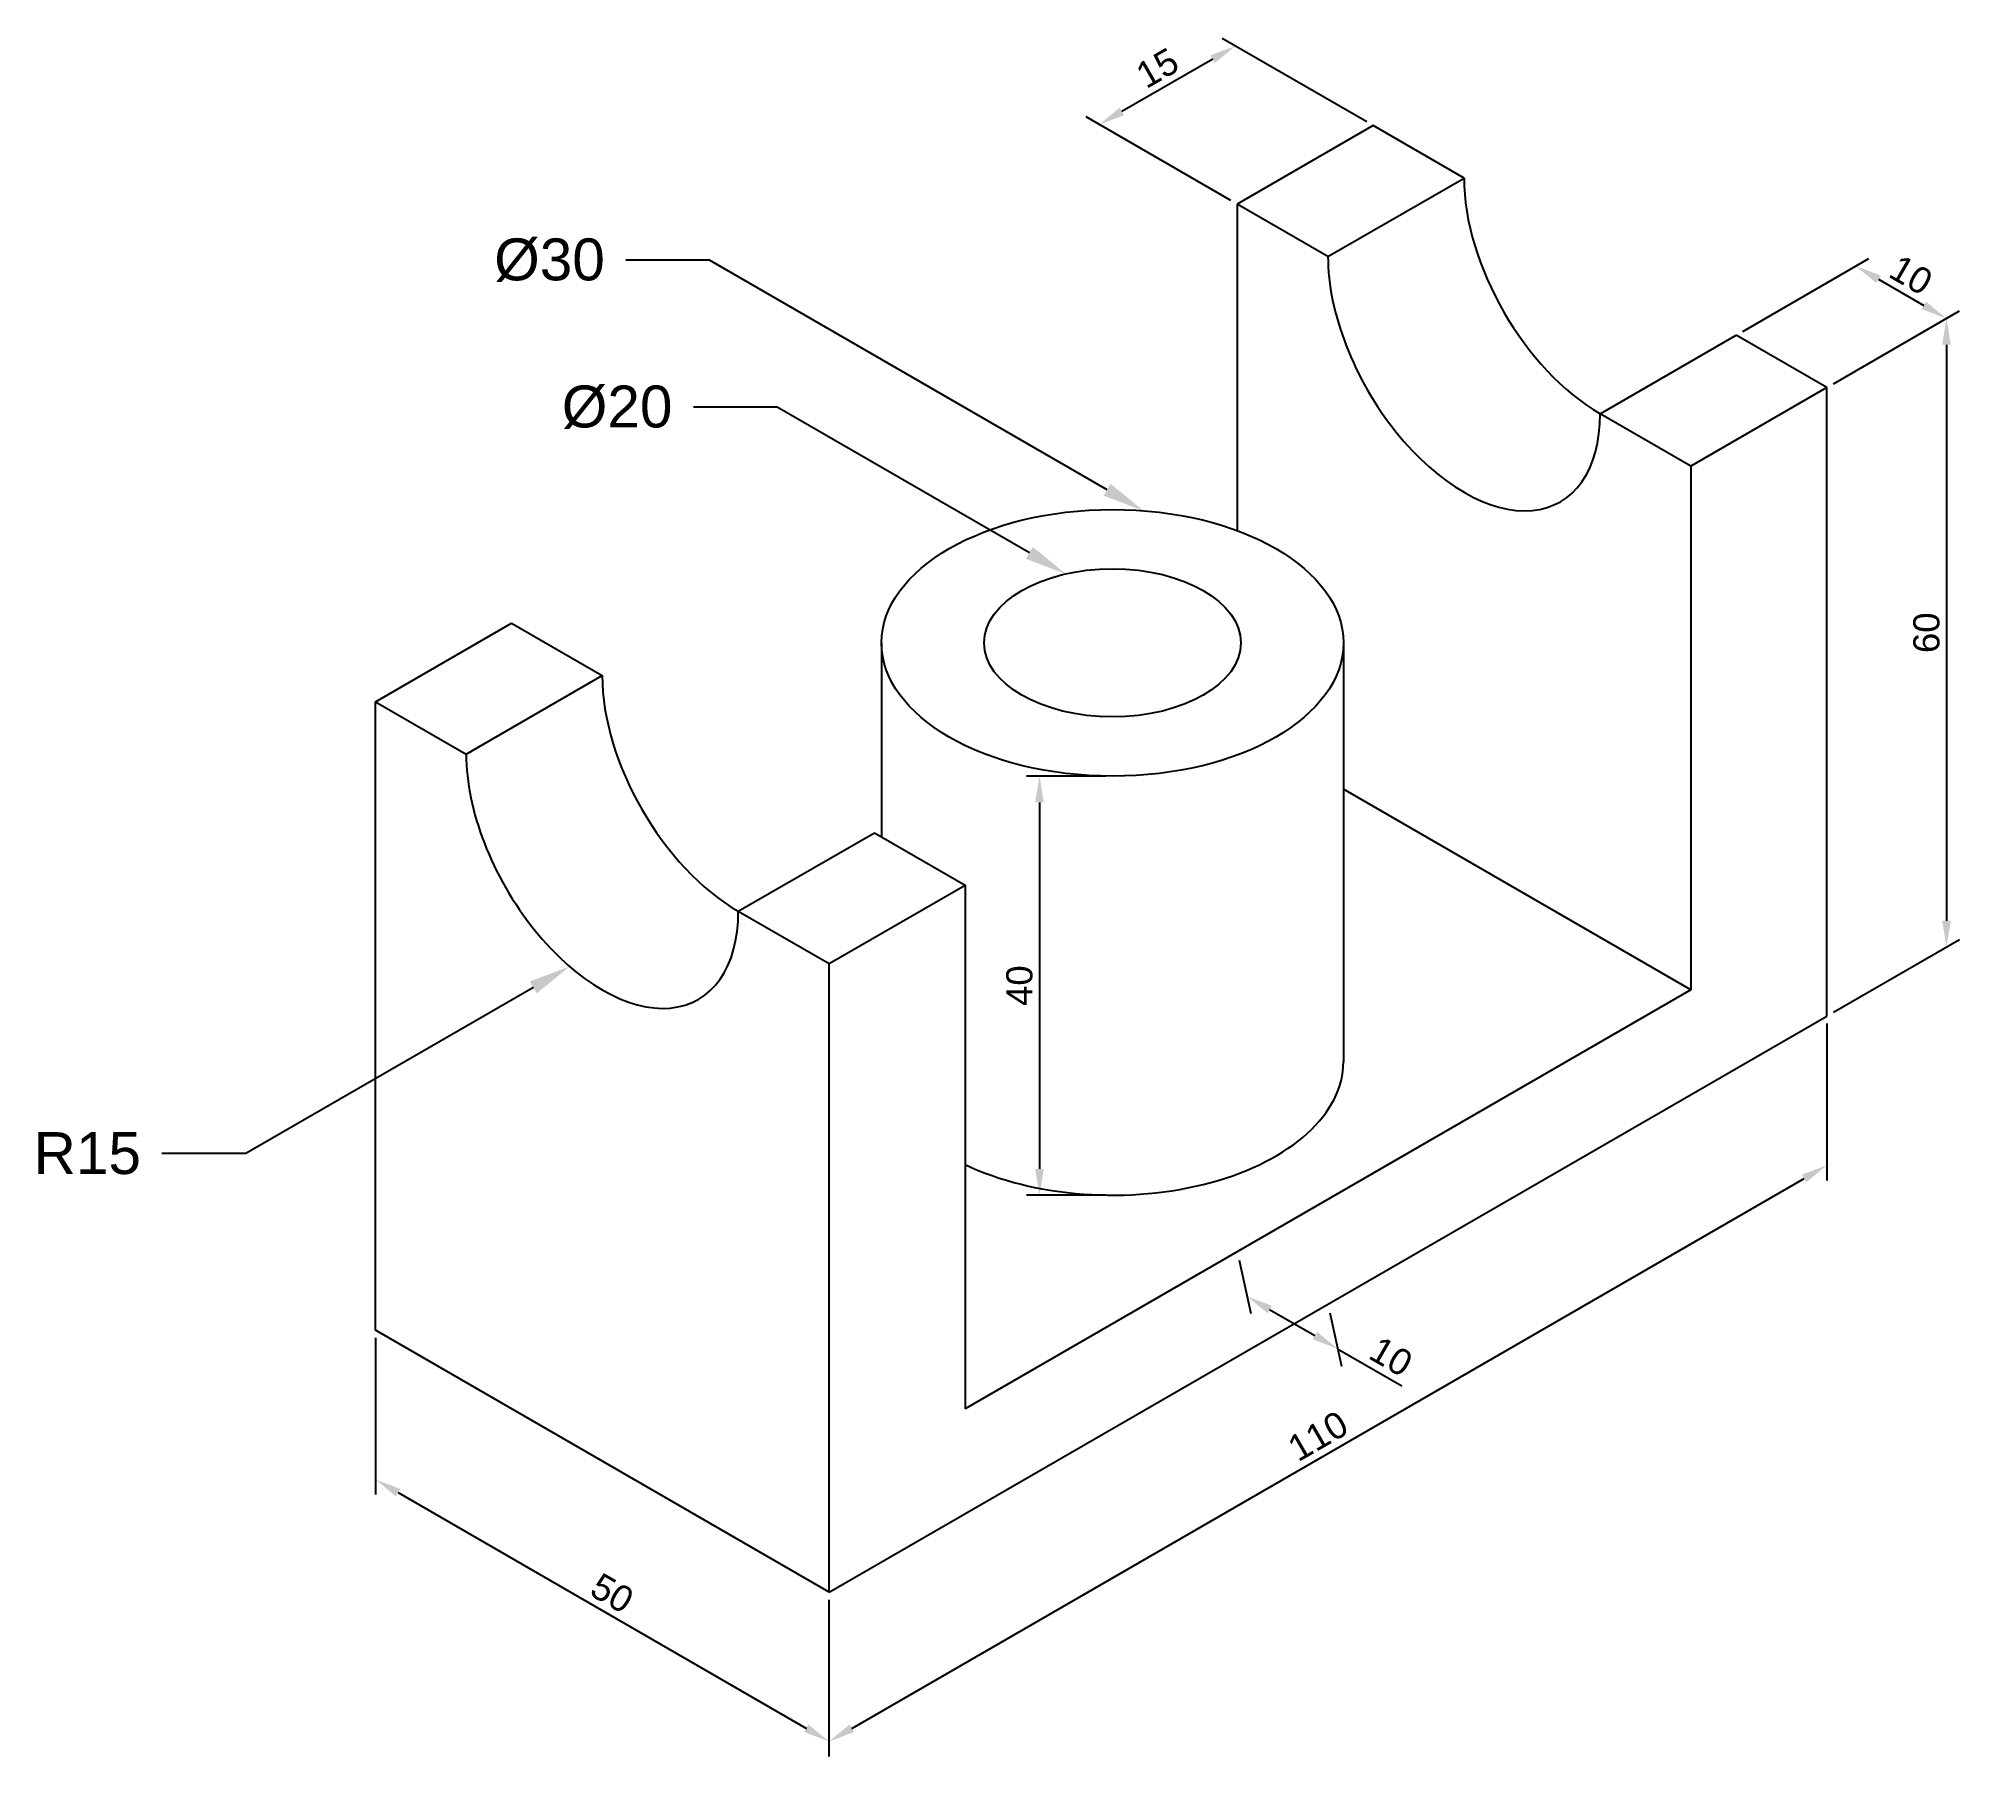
# Model space of a CAD drawing. Header units: millimetres. Extents: x 90 to 273, y 112 to 276.
import ezdxf
from ezdxf import colors
from ezdxf.entities.mleader import LeaderData, LeaderLine
from ezdxf.math import Vec2, Vec3

# ---------------------------------------------------------------- set-up
doc = ezdxf.new("R2010")
doc.units = ezdxf.units.MM
doc.styles.get("Standard").update_dxf_attribs({"font": 'arial.ttf'})
doc.dimstyles.new('ISO-25', dxfattribs={"dimtxt": 2.5, "dimasz": 2.5, "dimexe": 1.25, "dimexo": 0.625, "dimtad": 1, "dimtxsty": 'Standard', "dimcen": 2.5, "dimadec": 0, "dimazin": 0, "dimtfac": 1, "dimtmove": 0, "dimatfit": 3, "dimfxl": 1, "dimarcsym": 0})

# ---------------------------------------------------------------- blocks, each defined once
blk = doc.blocks.new('*D7')
at = {"color": 0, "lineweight": -2, "transparency": 16777216}
for p, q in [((122.18, 151.6), (122.18, 136.63)), ((124.35, 136.82), (163.32, 114.32)), ((165.48, 126.6), (165.48, 111.63))]:
    blk.add_line(p, q, dxfattribs=at)
at = {"color": 0, "transparency": 16777216}
for points in [[(124.55, 137.18), (124.14, 136.46), (122.18, 138.07)], [(163.53, 114.68), (163.11, 113.96), (165.48, 113.07)]]:
    blk.add_solid(points, dxfattribs=at)
at = {"layer": 'Defpoints', "color": 0, "transparency": 16777216}
for p in [(122.18, 152.32), (165.48, 127.32), (165.48, 113.07)]:
    blk.add_point(p, dxfattribs=at)
at = {"color": 0, "transparency": 16777216, "insert": (144.78, 127.22), "char_height": 2.5, "attachment_point": 5, "rotation": 330}
blk.add_mtext('50', dxfattribs=at)
blk = doc.blocks.new('*D2')
at = {"color": 0, "lineweight": -2, "transparency": 16777216}
for p, q in [((260.75, 181.6), (260.75, 166.63)), ((167.65, 114.32), (258.58, 166.82)), ((165.48, 126.6), (165.48, 111.63))]:
    blk.add_line(p, q, dxfattribs=at)
at = {"color": 0, "transparency": 16777216}
for points in [[(258.37, 167.18), (258.79, 166.46), (260.75, 168.07)], [(167.44, 114.68), (167.86, 113.96), (165.48, 113.07)]]:
    blk.add_solid(points, dxfattribs=at)
at = {"layer": 'Defpoints', "color": 0, "transparency": 16777216}
for p in [(260.75, 182.32), (260.75, 168.07), (165.48, 127.32)]:
    blk.add_point(p, dxfattribs=at)
at = {"color": 0, "transparency": 16777216, "insert": (212.16, 142.22), "char_height": 2.5, "attachment_point": 5, "rotation": 30}
blk.add_mtext('110', dxfattribs=at)
blk = doc.blocks.new('*D3')
at = {"color": 0, "lineweight": -2, "transparency": 16777216}
for p, q in [((261.37, 242.68), (273.41, 249.63)), ((272.16, 246.41), (272.16, 191.41)), ((261.37, 182.68), (273.41, 189.63))]:
    blk.add_line(p, q, dxfattribs=at)
at = {"color": 0, "transparency": 16777216}
for points in [[(271.75, 246.41), (272.58, 246.41), (272.16, 248.91)], [(271.75, 191.41), (272.58, 191.41), (272.16, 188.91)]]:
    blk.add_solid(points, dxfattribs=at)
at = {"layer": 'Defpoints', "color": 0, "transparency": 16777216}
for p in [(260.75, 242.32), (272.16, 188.91), (260.75, 182.32)]:
    blk.add_point(p, dxfattribs=at)
at = {"color": 0, "transparency": 16777216, "insert": (270.26, 218.91), "char_height": 2.5, "attachment_point": 5, "rotation": 90}
blk.add_mtext('60', dxfattribs=at)
blk = doc.blocks.new('*D4')
at = {"color": 0, "lineweight": -2, "transparency": 16777216}
for p, q in [((252.71, 247.68), (264.75, 254.63)), ((265.67, 252.66), (270, 250.16)), ((261.37, 242.68), (273.41, 249.63))]:
    blk.add_line(p, q, dxfattribs=at)
at = {"color": 0, "transparency": 16777216}
for points in [[(265.88, 253.02), (265.46, 252.3), (263.5, 253.91)], [(270.21, 250.52), (269.79, 249.8), (272.16, 248.91)]]:
    blk.add_solid(points, dxfattribs=at)
at = {"layer": 'Defpoints', "color": 0, "transparency": 16777216}
for p in [(272.16, 248.91), (252.08, 247.32), (260.75, 242.32)]:
    blk.add_point(p, dxfattribs=at)
at = {"color": 0, "transparency": 16777216, "insert": (268.78, 253.06), "char_height": 2.5, "attachment_point": 5, "rotation": 330}
blk.add_mtext('10', dxfattribs=at)
blk = doc.blocks.new('*D5')
at = {"color": 0, "lineweight": -2, "transparency": 16777216}
for p, q in [((216.82, 267.68), (203.03, 275.65)), ((202.11, 273.67), (193.45, 268.67)), ((203.83, 260.18), (190.03, 268.15))]:
    blk.add_line(p, q, dxfattribs=at)
at = {"color": 0, "transparency": 16777216}
for points in [[(201.9, 274.04), (202.32, 273.31), (204.28, 274.92)], [(193.24, 269.04), (193.66, 268.31), (191.28, 267.42)]]:
    blk.add_solid(points, dxfattribs=at)
at = {"layer": 'Defpoints', "color": 0, "transparency": 16777216}
for p in [(191.28, 267.42), (217.44, 267.32), (204.45, 259.82)]:
    blk.add_point(p, dxfattribs=at)
at = {"color": 0, "transparency": 16777216, "insert": (196.83, 272.82), "char_height": 2.5, "attachment_point": 5, "rotation": 30}
blk.add_mtext('15', dxfattribs=at)
blk = doc.blocks.new('*D6')
at = {"color": 0, "lineweight": -2, "transparency": 16777216}
for p, q in [((204.63, 159), (205.74, 153.91)), ((207.54, 154.31), (211.87, 151.81)), ((213.29, 154), (214.4, 148.91)), ((214.04, 150.56), (220.18, 147.02))]:
    blk.add_line(p, q, dxfattribs=at)
at = {"color": 0, "transparency": 16777216}
for points in [[(207.75, 154.67), (207.34, 153.95), (205.38, 155.56)], [(212.08, 152.17), (211.67, 151.45), (214.04, 150.56)]]:
    blk.add_solid(points, dxfattribs=at)
at = {"layer": 'Defpoints', "color": 0, "transparency": 16777216}
for p in [(204.45, 159.82), (213.11, 154.82), (214.04, 150.56)]:
    blk.add_point(p, dxfattribs=at)
at = {"color": 0, "transparency": 16777216, "insert": (219.14, 149.81), "char_height": 2.5, "attachment_point": 5, "rotation": 330}
blk.add_mtext('10', dxfattribs=at)
blk = doc.blocks.new('*D48')
at = {"color": 0, "lineweight": -2, "transparency": 16777216}
for p, q in [((191.92, 205.22), (184.33, 205.22)), ((185.58, 202.72), (185.58, 167.72)), ((191.92, 165.22), (184.33, 165.22))]:
    blk.add_line(p, q, dxfattribs=at)
at = {"color": 0, "transparency": 16777216}
for points in [[(185.16, 202.72), (185.99, 202.72), (185.58, 205.22)], [(185.16, 167.72), (185.99, 167.72), (185.58, 165.22)]]:
    blk.add_solid(points, dxfattribs=at)
at = {"layer": 'Defpoints', "color": 0, "transparency": 16777216}
for p in [(192.55, 205.22), (185.58, 165.22), (192.55, 165.22)]:
    blk.add_point(p, dxfattribs=at)
at = {"color": 0, "transparency": 16777216, "insert": (183.67, 185.22), "char_height": 2.5, "attachment_point": 5, "rotation": 90}
blk.add_mtext('40', dxfattribs=at)

msp = doc.modelspace()

# ---------------------------------------------------------------- linework, layer by layer
for p, q in [((217.444, 267.321), (204.454, 259.821)), ((226.104, 262.321), (217.444, 267.321)), ((213.114, 254.821), (226.104, 262.321)), ((204.454, 259.821), (204.454, 228.658)), ((213.114, 254.821), (204.454, 259.821)), ((239.095, 239.821), (252.085, 247.321)), ((260.745, 242.321), (252.085, 247.321)), ((260.745, 242.321), (247.755, 234.821)), ((260.745, 182.321), (260.745, 242.321)), ((247.755, 234.821), (239.095, 239.821)), ((247.755, 234.821), (247.755, 184.821)), ((122.181, 212.321), (135.172, 219.821)), ((135.172, 219.821), (143.832, 214.821)), ((170.5, 217.946), (170.5, 199.424)), ((214.591, 217.946), (214.591, 177.946)), ((130.841, 207.321), (143.832, 214.821)), ((122.181, 152.321), (122.181, 212.321)), ((122.181, 212.321), (130.841, 207.321)), ((247.755, 184.821), (214.591, 203.968)), ((156.822, 192.321), (169.813, 199.821)), ((169.813, 199.821), (178.473, 194.821)), ((165.482, 187.321), (178.473, 194.821)), ((178.473, 194.821), (178.473, 144.821)), ((156.822, 192.321), (165.482, 187.321)), ((165.482, 127.321), (165.482, 187.321)), ((247.755, 184.821), (178.473, 144.821)), ((165.482, 127.321), (260.745, 182.321)), ((165.482, 127.321), (122.181, 152.321))]:
    msp.add_line(p, q)
for centre, major_axis, start_param, end_param in [((239.095, 254.821), (9.186, -15.91), 3.9269908, 5.4977871), ((226.104, 247.321), (9.186, -15.91), 3.9269908, 7.0685835), ((156.822, 207.321), (9.186, -15.91), 3.9269908, 5.4977871), ((143.832, 199.821), (9.186, -15.91), 3.9269908, 7.0685835), ((192.546, 177.946), (-22.045, 0), 7.1616155, 9.424778)]:
    msp.add_ellipse(centre, major_axis=major_axis, ratio=0.5773503, start_param=start_param, end_param=end_param)
for major_axis in [(-22.045, 0), (-12.247, 0)]:
    msp.add_ellipse((192.546, 217.946), major_axis=major_axis, ratio=0.5773503)

# ---------------------------------------------------------------- dimensions: what is measured, and where the dimension line sits
for p1, p2, distance, picture, middle in [((217.444, 267.321), (204.454, 259.821), -13.169, '*D5', (196.829, 272.821)), ((252.085, 247.321), (260.745, 242.321), 11.418, '*D4', (268.783, 253.06)), ((260.745, 242.321), (260.745, 182.321), 11.418, '*D3', (270.261, 218.913)), ((192.546, 205.218), (192.546, 165.218), -6.969, '*D48', (183.675, 185.218)), ((165.482, 127.321), (260.745, 182.321), -12.343, '*D2', (212.163, 142.215)), ((122.181, 152.321), (165.482, 127.321), -12.343, '*D7', (144.783, 127.215))]:
    dim = msp.add_aligned_dim(p1=p1, p2=p2, distance=distance, dimstyle='ISO-25')
    dim.commit()
    dim.dimension.update_dxf_attribs({"geometry": picture, "text_midpoint": middle})
dim = msp.add_linear_dim(base=(214.04, 150.559), p1=(204.454, 159.821), p2=(213.114, 154.821), angle=330, dimstyle='ISO-25')
dim.commit()
dim.dimension.update_dxf_attribs({"geometry": '*D6', "text_midpoint": (218.191, 148.162), "dimtype": 161})

# ---------------------------------------------------------------- leaders
ml = msp.add_multileader_mtext('Standard')
ml.set_content('%%C30', color=256)
ml.set_leader_properties()
ml.build(insert=Vec2(0, 0))
ctx = ml.context
ctx.base_point, ctx.plane_origin = Vec3(132.013, 254.471), Vec3(195.496, 230.56)
ctx.text_align_type = 2
notes = []
notes.append((ctx, [(0, (1, 1, 0), (154.081, 254.471), (-1, 0), 8, [(0, [(195.496, 230.56)], 0, [])])]))
ctx.mtext.insert, ctx.mtext.alignment, ctx.mtext.flow_direction = Vec3(144.081, 256.551), 3, 5
ml = msp.add_multileader_mtext('Standard')
ml.set_content('%%C20', color=256)
ml.set_leader_properties()
ml.build(insert=Vec2(0, 0))
ctx = ml.context
ctx.base_point, ctx.plane_origin = Vec3(138.468, 240.429), Vec3(188.075, 224.529)
ctx.text_align_type = 2
notes.append((ctx, [(0, (1, 1, 0), (160.536, 240.429), (-1, 0), 8, [(0, [(188.075, 224.529)], 0, [])])]))
ctx.mtext.insert, ctx.mtext.alignment, ctx.mtext.flow_direction = Vec3(150.536, 242.509), 3, 5
ml = msp.add_multileader_mtext('Standard')
ml.set_content('R15', color=256)
ml.set_leader_properties()
ml.build(insert=Vec2(0, 0))
ctx = ml.context
ctx.base_point, ctx.plane_origin = Vec3(88.21, 169.202), Vec3(140.72, 187.055)
ctx.text_align_type = 2
notes.append((ctx, [(0, (1, 1, 0), (109.798, 169.202), (-1, 0), 8, [(0, [(140.72, 187.055)], 0, [])])]))
ctx.mtext.insert, ctx.mtext.alignment, ctx.mtext.flow_direction = Vec3(99.798, 171.236), 3, 5
for ctx, leaders in notes:
    for number, flags, end, landing, length, lines in leaders:
        leader = LeaderData()
        leader.index, (leader.has_last_leader_line, leader.has_dogleg_vector, leader.attachment_direction) = number, flags
        leader.last_leader_point, leader.dogleg_vector, leader.dogleg_length = Vec3(end), Vec3(landing), length
        for number, points, colour, breaks in lines:
            line = LeaderLine()
            line.index, line.vertices, line.color, line.breaks = number, Vec3.list(points), colors.encode_raw_color(colour), breaks
            leader.lines.append(line)
        ctx.leaders.append(leader)

doc.saveas('drawing.dxf')
